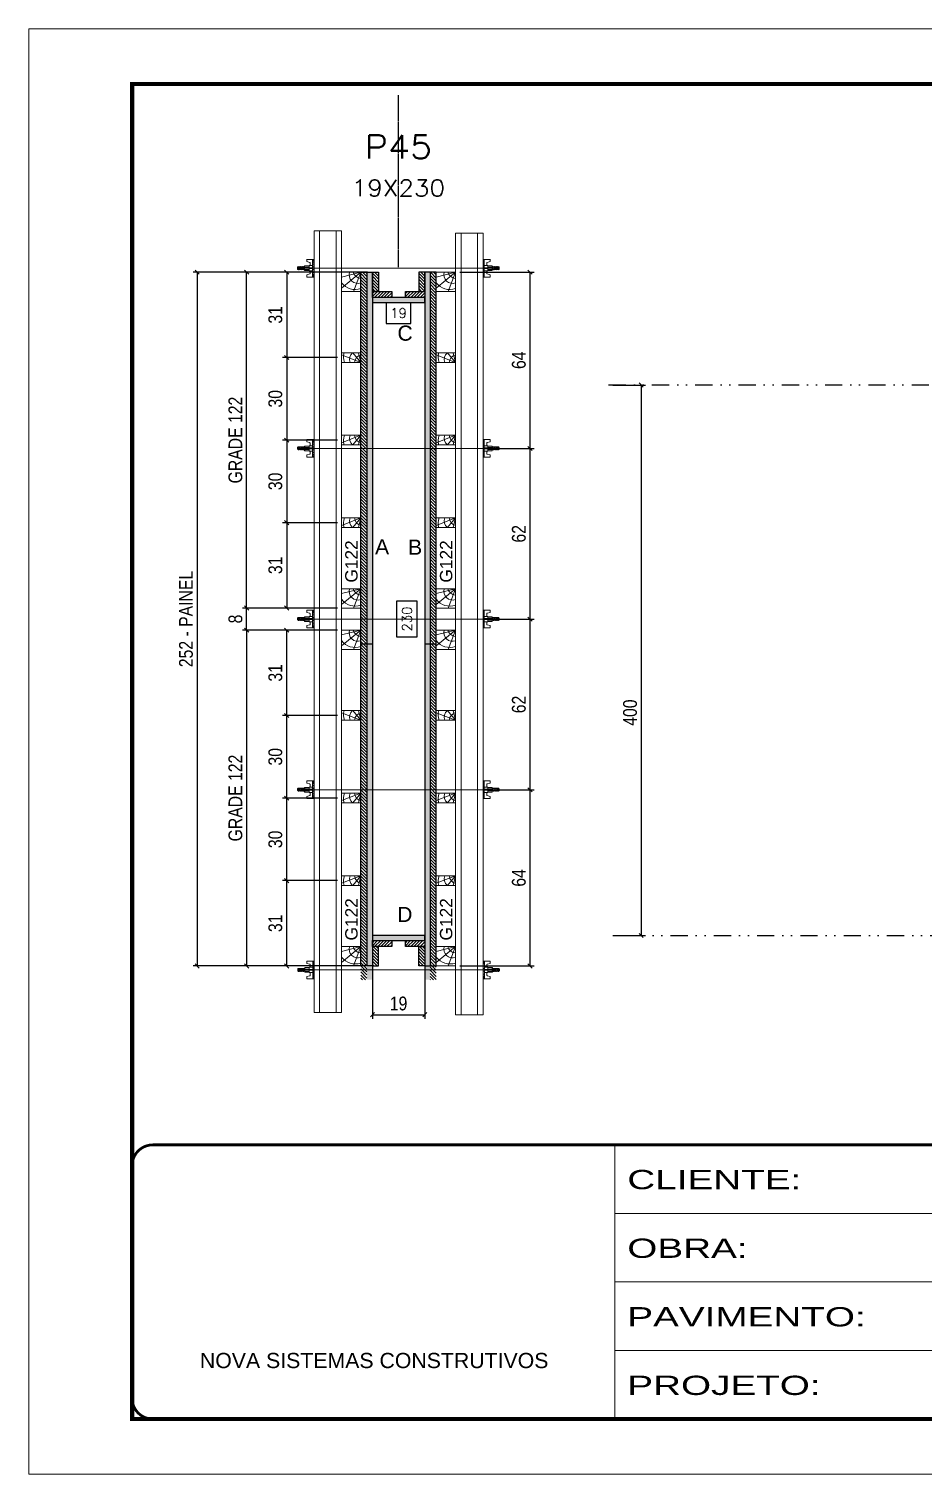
# Model space of a CAD drawing. Extents: x 28748 to 35002, y 14885 to 43501.
# Drawn here: x 28748 to 29398, y 37856 to 38906 of the extents above; entities that cross this region are included whole.
import ezdxf
from ezdxf.enums import TextEntityAlignment as Align

# ---------------------------------------------------------------- set-up
doc = ezdxf.new("R2010")
doc.units = 0
for name, pattern in [('CONTINUO', [0]), ('DASHED', [0.75, 0.5, -0.25]), ('DIVIDE2', [0.625, 0.25, -0.125, 0, -0.125, 0, -0.125]), ('HIDDEN', [0.375, 0.25, -0.125])]:
    doc.linetypes.add(name, pattern=pattern)
for name, color, linetype in [('CHAPA', 1, 'Continuous'), ('COTA', 241, 'Continuous'), ('Cota Seção (2x)', 4, 'Continuous'), ('MEIO_PONT', 93, 'Continuous'), ('Nível', 160, 'Continuous'), ('Painéis', 200, 'Continuous'), ('SARRAFO', 251, 'Continuous'), ('Texto de Titulo', 7, 'Continuous'), ('Texto Qtd Sarr', 242, 'Continuous'), ('TEXTO_GERAL', 7, 'Continuous')]:
    doc.layers.add(name, color=color, linetype=linetype)
for name, color, linetype, lineweight in [('Folhas', 255, 'Continuous', 9), ('Hachura', 251, 'Continuous', 9), ('Madeira', 126, 'Continuous', 18), ('Perfil Metálico', 224, 'Continuous', 18), ('SARRAFO DE PRESSAO', 251, 'DASHED', 9), ('Texto Seção', 7, 'Continuous', 15)]:
    doc.layers.add(name, color=color, linetype=linetype, lineweight=lineweight)
doc.styles.add('ARIAL', font='arial.ttf')
doc.styles.add('COTA TECNICA', font='techl___.ttf', dxfattribs={"height": 10})
doc.styles.add('COTA TECNICA 2X', font='techl___.ttf', dxfattribs={"height": 10})
doc.styles.add('ROMANS', font='romans.shx')
doc.styles.add('SANSSERIF', font='sas_____.pfb')
doc.styles.add('Tecnologia', font='')
doc.styles.get('Tecnologia').set_extended_font_data('Forgotten Futurist')
doc.dimstyles.new('PAINEL', dxfattribs={"dimtxt": 10, "dimasz": 3, "dimexe": 3, "dimexo": 3, "dimgap": 3, "dimtad": 1, "dimdec": 1, "dimzin": 12, "dimdsep": 46, "dimtxsty": 'COTA TECNICA', "dimblk1": 'OBLIQUE', "dimblk2": 'OBLIQUE', "dimsah": 1, "dimcen": 0.9, "dimclrd": 4, "dimclre": 4, "dimclrt": 240, "dimadec": 1, "dimazin": 3, "dimtfac": 1, "dimtdec": 1, "dimtmove": 0, "dimatfit": 3, "dimfxl": 1, "dimtolj": 1, "dimtzin": 12, "dimarcsym": 0})
doc.dimstyles.new('SECAO PILAR', dxfattribs={"dimtxt": 10, "dimasz": 3, "dimexe": 3, "dimexo": 3, "dimgap": 3, "dimtad": 1, "dimdec": 1, "dimlfac": 0.5, "dimzin": 12, "dimdsep": 46, "dimtxsty": 'COTA TECNICA 2X', "dimblk1": 'OBLIQUE', "dimblk2": 'OBLIQUE', "dimsah": 1, "dimcen": 0.9, "dimclrd": 256, "dimclre": 256, "dimclrt": 256, "dimadec": 1, "dimazin": 3, "dimtfac": 1, "dimtdec": 1, "dimtmove": 0, "dimatfit": 3, "dimfxl": 1, "dimtolj": 1, "dimtzin": 12, "dimarcsym": 0})
doc.dimstyles.new('SECÇÃO 2', dxfattribs={"dimtxt": 7, "dimasz": 6, "dimexe": 0.18, "dimexo": 2, "dimgap": -4, "dimtad": 3, "dimdec": 1, "dimlfac": 0.5, "dimzin": 12, "dimdsep": 46, "dimtxsty": 'ROMANS', "dimblk": 'ARCHTICK', "dimcen": 0.09, "dimse1": 1, "dimse2": 1, "dimsd1": 1, "dimsd2": 1, "dimclrd": 180, "dimclre": 5, "dimclrt": 1, "dimadec": 0, "dimazin": 3, "dimtfac": 1, "dimtdec": 1, "dimtofl": 0, "dimtmove": 0, "dimatfit": 3, "dimldrblk": 'ARCHTICK', "dimfxl": 1, "dimtolj": 1, "dimtzin": 0, "dimarcsym": 0})
pattern_1 = [(135, (6106.4883, 47853.6188), (-1.12253202, -1.12253202), [])]
pattern_2 = [(135, (6098.0883, 47718.5989), (-1.12253202, -1.12253202), [])]

# ---------------------------------------------------------------- blocks, each defined once
blk = doc.blocks.new('9999999999')
at = {"color": 30, "linetype": 'CONTINUO'}
for p, q in [((98564.6, 34230.2), (98564.6, 34429.4)), ((98564.6, 34379.6), (99584, 34379.6)), ((98564.6, 34329.8), (99488, 34329.8)), ((98564.6, 34280), (99488, 34280))]:
    blk.add_line(p, q, dxfattribs=at)
at = {"color": 30, "linetype": 'CONTINUO', "const_width": 2}
blk.add_lwpolyline([(99584, 34230.2), (99584, 34414.4, 0.414214), (99569, 34429.4), (98229, 34429.4, 0.414214), (98214, 34414.4), (98214, 34245.2, 0.414214), (98229, 34230.2), (99584, 34230.2)], format="xyb", dxfattribs=at)
at = {"layer": 'Folhas'}
blk.add_lwpolyline([(98139, 34190.2), (99624, 34190.2), (99624, 35240.2), (98139, 35240.2)], close=True, dxfattribs=at)
at = {"layer": 'Folhas', "color": 30, "const_width": 3}
blk.add_lwpolyline([(98214, 34230.2), (99584, 34230.2), (99584, 35200.2), (98214, 35200.2)], close=True, dxfattribs=at)
at = {"color": 7, "linetype": 'Continuous', "ltscale": 5, "style": 'ARIAL'}
blk.add_text('NOVA SISTEMAS CONSTRUTIVOS', height=11.059, dxfattribs=at).set_placement((98263.2, 34267.2))
at = {"layer": 'Folhas', "color": 7, "style": 'Tecnologia', "width": 1.5}
for s, p in [('CLIENTE:', (98573.7, 34397.2)), ('OBRA:', (98573.7, 34347.3)), ('PAVIMENTO:', (98573.7, 34297.5)), ('PROJETO:', (98573.7, 34247.7))]:
    blk.add_text(s, height=14, dxfattribs=at).set_placement(p)
blk = doc.blocks.new('titulo1')
at = {"layer": 'Defpoints', "color": 252, "linetype": 'HIDDEN', "ltscale": 2}
blk.add_line((0, 0), (0, 125), dxfattribs=at)
at = {"layer": 'Defpoints', "style": 'ROMANS', "oblique": 15}
blk.add_attdef('FOLHA', text='', height=10, dxfattribs=at).set_placement((0, 15.6), align=Align.MIDDLE_CENTER)
at = {"layer": 'Texto Qtd Sarr', "color": 3, "style": 'ROMANS', "oblique": 15}
for tag, height, p in [('TITULO', 17, (0, 71.4)), ('SEÇÃO', 12, (0, 41.5))]:
    blk.add_attdef(tag, text='', height=height, dxfattribs=at).set_placement(p, align=Align.MIDDLE_CENTER)
blk = doc.blocks.new('*D370')
at = {"layer": 'Cota Seção (2x)', "color": 180, "lineweight": -2, "transparency": 16777216}
for p, q in [((29025.9, 38707.5), (29007.9, 38707.5)), ((29007.9, 38707.5), (29007.9, 38692.5)), ((29025.9, 38692.5), (29025.9, 38707.5)), ((29007.9, 38692.5), (29025.9, 38692.5))]:
    blk.add_line(p, q, dxfattribs=at)
at = {"layer": 'Defpoints', "color": 0, "transparency": 16777216}
for p in [(28997.9, 38690.3), (28997.9, 38688.5), (29035.9, 38690.3)]:
    blk.add_point(p, dxfattribs=at)
at = {"layer": 'Cota Seção (2x)', "color": 1, "transparency": 16777216, "insert": (29016.9, 38700), "char_height": 7, "attachment_point": 5, "style": 'ROMANS'}
blk.add_mtext('\\A1;19', dxfattribs=at)
blk = doc.blocks.new('_ArchTick')
at = {"color": 0, "linetype": 'ByBlock', "const_width": 0.15}
blk.add_lwpolyline([(-0.5, -0.5), (0.5, 0.5)], dxfattribs=at)
blk = doc.blocks.new('_Oblique')
at = {"color": 0, "linetype": 'ByBlock', "lineweight": -2}
blk.add_line((-0.5, -0.5), (0.5, 0.5), dxfattribs=at)
blk = doc.blocks.new('*D371')
at = {"layer": 'COTA', "lineweight": -2, "transparency": 16777216}
for p, q in [((28994.2, 38729.7), (28867.6, 38729.7)), ((28870.6, 38729.7), (28870.6, 38225.6)), ((28994.2, 38225.6), (28867.6, 38225.6))]:
    blk.add_line(p, q, dxfattribs=at)
at = {"layer": 'Defpoints', "color": 0, "transparency": 16777216}
for p in [(28997.2, 38729.7), (28870.6, 38225.6), (28997.2, 38225.6)]:
    blk.add_point(p, dxfattribs=at)
at = {"layer": 'COTA', "lineweight": -2, "transparency": 16777216, "xscale": 3, "yscale": 3, "zscale": 3}
for p, rotation in [((28870.6, 38729.7), 90), ((28870.6, 38225.6), 270)]:
    blk.add_blockref('_Oblique', p, dxfattribs=dict(at, rotation=rotation))
at = {"layer": 'COTA', "transparency": 16777216, "insert": (28862.5, 38477.7), "char_height": 10, "attachment_point": 5, "rotation": 90, "style": 'COTA TECNICA 2X'}
blk.add_mtext('\\A1;252 - PAINEL', dxfattribs=at)
blk = doc.blocks.new('C')
at = {"layer": 'Hachura', "color": 0}
for p, q in [((0, 3.22), (0, -3.22)), ((0.45, 3.22), (0, 3.22)), ((0.46, 3.16), (0, 3.16)), ((0.46, 3.05), (0, 3.05)), ((0.46, 2.88), (0, 2.88)), ((0, 2.75), (0, -1.16)), ((0.46, 2.65), (0, 2.65)), ((0.46, 2.23), (0, 2.23)), ((0.46, 1.51), (0, 1.51)), ((0.39, 0.49), (0.17, 0.49)), ((0.45, -3.23), (0.45, 3.22)), ((0.45, 3.22), (2.58, 3.22)), ((1.74, 0.97), (0.45, 0.97)), ((1.45, 0.1), (0.45, 0.1)), ((1.35, 1.94), (1.35, 0.96)), ((2.58, 2.39), (1.47, 2.09)), ((1.74, -0.97), (1.74, 0.97)), ((1.74, 0.97), (1.74, 0.84)), ((1.74, 0.97), (1.74, 0.84)), ((1.74, 0.84), (3.35, 0.84)), ((3.35, 0.45), (1.74, 0.45)), ((2.58, 3.22), (2.58, 2.39)), ((3.32, 0.84), (3.32, -0.84)), ((3.35, 0.84), (3.35, -0.84)), ((3.68, 0.45), (3.35, 0.45)), ((3.84, -0.52), (3.35, 0.45)), ((3.35, 0.06), (3.67, -0.57)), ((3.68, 0.45), (4.16, -0.52)), ((3.72, 0.5), (4.25, -0.57)), ((4.37, -0.55), (3.83, 0.53)), ((4.15, 0.45), (3.93, 0.45)), ((4.42, -0.52), (3.93, 0.45)), ((4.15, 0.45), (4.26, 0.45)), ((4.26, 0.45), (4.74, -0.52)), ((4.3, 0.5), (4.83, -0.57)), ((4.95, -0.55), (4.41, 0.53)), ((4.51, 0.45), (4.84, 0.45)), ((5, -0.52), (4.51, 0.45)), ((4.84, 0.45), (5.32, -0.52)), ((4.88, 0.5), (5.41, -0.57)), ((5.53, -0.55), (4.99, 0.53)), ((5.58, -0.52), (5.09, 0.45)), ((5.42, 0.45), (5.09, 0.45)), ((5.58, -0.52), (5.09, 0.45)), ((5.42, 0.45), (5.74, -0.19)), ((5.46, 0.5), (5.74, -0.07)), ((5.74, 0.19), (5.57, 0.53)), ((5.74, 0.32), (5.68, 0.45)), ((5.68, 0.45), (5.74, 0.45)), ((5.74, 0.45), (5.9, 0.29)), ((5.74, 0.45), (5.74, -0.52)), ((5.9, -0.36), (5.9, 0.29)), ((0.45, 0), (0, 0)), ((0.46, -1.52), (0, -1.52)), ((0.46, -2.23), (0, -2.23)), ((0.46, -2.65), (0, -2.65)), ((0.46, -2.88), (0, -2.88)), ((0.46, -3.05), (0, -3.05)), ((0.46, -3.16), (0, -3.16)), ((0, -3.22), (2.57, -3.22)), ((0.08, -0.48), (0.29, -0.48)), ((0.29, -0.48), (0.4, -0.48)), ((0.45, 0), (0.45, -0.97)), ((0.45, -0.16), (1.45, -0.16)), ((0.45, -0.65), (0.45, -0.32)), ((0.45, -3.23), (0.45, -0.65)), ((0.45, -0.97), (1.74, -0.97)), ((1.35, -1.94), (1.35, -0.97)), ((2.58, -2.39), (1.47, -2.1)), ((3.35, -0.32), (1.74, -0.32)), ((3.35, -0.84), (1.74, -0.84)), ((2.58, -3.23), (2.58, -2.39)), ((3.35, -0.07), (3.58, -0.52)), ((3.35, -0.52), (3.58, -0.52)), ((3.84, -0.52), (4.16, -0.52)), ((4.42, -0.52), (4.74, -0.52)), ((4.63, -0.52), (4.74, -0.52)), ((5, -0.52), (5.32, -0.52)), ((5.58, -0.52), (5.74, -0.52)), ((5.74, -0.52), (5.9, -0.36)), ((5.74, -0.52), (5.74, -0.52))]:
    blk.add_line(p, q, dxfattribs=at)
for centre, radius, start, end in [((1.52, 1.94), 0.161, 104.7436, 180), ((1.44, -0.03), 0.129, 272.695, 87.305), ((3.81, 0.39), 0.143, 25.5688, 154.4312), ((4.39, 0.39), 0.143, 25.5688, 154.4312), ((4.97, 0.39), 0.143, 25.5688, 154.4312), ((5.55, 0.39), 0.143, 25.5688, 154.4312), ((0.17, -0.37), 0.174, 221.744, 317.8592), ((1.52, -1.94), 0.161, 180, 255.2564), ((3.71, -0.4), 0.174, 222.1408, 318.256), ((4.29, -0.4), 0.174, 222.1408, 318.256), ((4.87, -0.4), 0.174, 222.1408, 318.256), ((5.45, -0.4), 0.174, 222.1408, 318.256), ((5.61, -0.4), 0.174, 317.8592, 318.256)]:
    blk.add_arc(centre, radius, start, end, dxfattribs=at)
blk = doc.blocks.new('PONTALETE')
at = {"layer": 'Madeira'}
for q in [(2.71, 7), (7, 5.76), (7, 1.74)]:
    blk.add_line((0, 0), q, dxfattribs=at)
blk.add_lwpolyline([(0, 0), (7, 0), (7, 7), (0, 7)], close=True, dxfattribs=at)
for centre, radius, start, end in [((2.04, 0.06), 6.23, 37.2818, 109.0913), ((1.09, 0.9), 3.19, 343.603, 109.9847), ((-0.21, -0.78), 3.09, 14.6322, 86.0383)]:
    blk.add_arc(centre, radius, start, end, dxfattribs=at)
blk = doc.blocks.new('MEIO PONTALETE')
at = {"layer": 'Madeira'}
for q in [(2.71, 7), (3.5, 2.88), (3.5, 0.87)]:
    blk.add_line((0, 0), q, dxfattribs=at)
blk.add_lwpolyline([(0, 0), (3.5, 0), (3.5, 7), (0, 7)], close=True, dxfattribs=at)
for centre, radius, start, end in [((2.04, 0.06), 6.23, 76.4499, 109.0913), ((1.09, 0.9), 3.19, 40.9063, 109.9847), ((-0.21, -0.78), 3.09, 14.6322, 86.0383)]:
    blk.add_arc(centre, radius, start, end, dxfattribs=at)
blk = doc.blocks.new('*D1514')
at = {"layer": 'COTA', "lineweight": -2, "transparency": 16777216}
for p, q in [((28972.5, 38729.7), (28932.6, 38729.7)), ((28935.6, 38729.7), (28935.6, 38667.7)), ((28972.5, 38667.7), (28932.6, 38667.7))]:
    blk.add_line(p, q, dxfattribs=at)
at = {"layer": 'Defpoints', "color": 0, "transparency": 16777216}
for p in [(28975.5, 38729.7), (28935.6, 38667.7), (28975.5, 38667.7)]:
    blk.add_point(p, dxfattribs=at)
at = {"layer": 'COTA', "lineweight": -2, "transparency": 16777216, "xscale": 3, "yscale": 3, "zscale": 3}
for p, rotation in [((28935.6, 38729.7), 90), ((28935.6, 38667.7), 270)]:
    blk.add_blockref('_Oblique', p, dxfattribs=dict(at, rotation=rotation))
at = {"layer": 'COTA', "transparency": 16777216, "insert": (28927.4, 38698.7), "char_height": 10, "attachment_point": 5, "rotation": 90, "style": 'COTA TECNICA 2X'}
blk.add_mtext('\\A1;31', dxfattribs=at)
blk = doc.blocks.new('*D1515')
at = {"layer": 'COTA', "lineweight": -2, "transparency": 16777216}
for p, q in [((28972.5, 38667.7), (28932.6, 38667.7)), ((28935.6, 38667.7), (28935.6, 38607.7)), ((28972.5, 38607.7), (28932.6, 38607.7))]:
    blk.add_line(p, q, dxfattribs=at)
at = {"layer": 'Defpoints', "color": 0, "transparency": 16777216}
for p in [(28975.5, 38667.7), (28935.6, 38607.7), (28975.5, 38607.7)]:
    blk.add_point(p, dxfattribs=at)
at = {"layer": 'COTA', "lineweight": -2, "transparency": 16777216, "xscale": 3, "yscale": 3, "zscale": 3}
for p, rotation in [((28935.6, 38667.7), 90), ((28935.6, 38607.7), 270)]:
    blk.add_blockref('_Oblique', p, dxfattribs=dict(at, rotation=rotation))
at = {"layer": 'COTA', "transparency": 16777216, "insert": (28927.4, 38637.7), "char_height": 10, "attachment_point": 5, "rotation": 90, "style": 'COTA TECNICA 2X'}
blk.add_mtext('\\A1;30', dxfattribs=at)
blk = doc.blocks.new('*D1516')
at = {"layer": 'COTA', "lineweight": -2, "transparency": 16777216}
for p, q in [((28972.5, 38607.7), (28932.6, 38607.7)), ((28935.6, 38607.7), (28935.6, 38547.7)), ((28972.5, 38547.7), (28932.6, 38547.7))]:
    blk.add_line(p, q, dxfattribs=at)
at = {"layer": 'Defpoints', "color": 0, "transparency": 16777216}
for p in [(28975.5, 38607.7), (28935.6, 38547.7), (28975.5, 38547.7)]:
    blk.add_point(p, dxfattribs=at)
at = {"layer": 'COTA', "lineweight": -2, "transparency": 16777216, "xscale": 3, "yscale": 3, "zscale": 3}
for p, rotation in [((28935.6, 38607.7), 90), ((28935.6, 38547.7), 270)]:
    blk.add_blockref('_Oblique', p, dxfattribs=dict(at, rotation=rotation))
at = {"layer": 'COTA', "transparency": 16777216, "insert": (28927.4, 38577.7), "char_height": 10, "attachment_point": 5, "rotation": 90, "style": 'COTA TECNICA 2X'}
blk.add_mtext('\\A1;30', dxfattribs=at)
blk = doc.blocks.new('*D1517')
at = {"layer": 'COTA', "lineweight": -2, "transparency": 16777216}
for p, q in [((28972.5, 38547.7), (28932.6, 38547.7)), ((28935.6, 38547.7), (28935.6, 38485.7)), ((28972.5, 38485.7), (28932.6, 38485.7))]:
    blk.add_line(p, q, dxfattribs=at)
at = {"layer": 'Defpoints', "color": 0, "transparency": 16777216}
for p in [(28975.5, 38547.7), (28935.6, 38485.7), (28975.5, 38485.7)]:
    blk.add_point(p, dxfattribs=at)
at = {"layer": 'COTA', "lineweight": -2, "transparency": 16777216, "xscale": 3, "yscale": 3, "zscale": 3}
for p, rotation in [((28935.6, 38547.7), 90), ((28935.6, 38485.7), 270)]:
    blk.add_blockref('_Oblique', p, dxfattribs=dict(at, rotation=rotation))
at = {"layer": 'COTA', "transparency": 16777216, "insert": (28927.4, 38516.7), "char_height": 10, "attachment_point": 5, "rotation": 90, "style": 'COTA TECNICA 2X'}
blk.add_mtext('\\A1;31', dxfattribs=at)
blk = doc.blocks.new('*D1518')
at = {"layer": 'COTA', "lineweight": -2, "transparency": 16777216}
for p, q in [((28972.5, 38729.7), (28903.5, 38729.7)), ((28906.5, 38485.7), (28906.5, 38729.7)), ((28972.5, 38485.7), (28903.5, 38485.7))]:
    blk.add_line(p, q, dxfattribs=at)
at = {"layer": 'Defpoints', "color": 0, "transparency": 16777216}
for p in [(28906.5, 38729.7), (28975.5, 38729.7), (28975.5, 38485.7)]:
    blk.add_point(p, dxfattribs=at)
at = {"layer": 'COTA', "lineweight": -2, "transparency": 16777216, "xscale": 3, "yscale": 3, "zscale": 3}
for p, rotation in [((28906.5, 38729.7), 90), ((28906.5, 38485.7), 270)]:
    blk.add_blockref('_Oblique', p, dxfattribs=dict(at, rotation=rotation))
at = {"layer": 'COTA', "transparency": 16777216, "insert": (28898.4, 38607.7), "char_height": 10, "attachment_point": 5, "rotation": 90, "style": 'COTA TECNICA 2X'}
blk.add_mtext('\\A1;GRADE 122', dxfattribs=at)
blk = doc.blocks.new('*D372')
at = {"layer": 'COTA', "lineweight": -2, "transparency": 16777216}
for p, q in [((28972.5, 38287.6), (28932.6, 38287.6)), ((28935.6, 38225.6), (28935.6, 38287.6)), ((28972.5, 38225.6), (28932.6, 38225.6))]:
    blk.add_line(p, q, dxfattribs=at)
at = {"layer": 'Defpoints', "color": 0, "transparency": 16777216}
for p in [(28935.6, 38287.6), (28975.5, 38287.6), (28975.5, 38225.6)]:
    blk.add_point(p, dxfattribs=at)
at = {"layer": 'COTA', "lineweight": -2, "transparency": 16777216, "xscale": 3, "yscale": 3, "zscale": 3}
for p, rotation in [((28935.6, 38287.6), 90), ((28935.6, 38225.6), 270)]:
    blk.add_blockref('_Oblique', p, dxfattribs=dict(at, rotation=rotation))
at = {"layer": 'COTA', "transparency": 16777216, "insert": (28927.4, 38256.6), "char_height": 10, "attachment_point": 5, "rotation": 90, "style": 'COTA TECNICA 2X'}
blk.add_mtext('\\A1;31', dxfattribs=at)
blk = doc.blocks.new('*D373')
at = {"layer": 'COTA', "lineweight": -2, "transparency": 16777216}
for p, q in [((28972.5, 38347.6), (28932.6, 38347.6)), ((28935.6, 38287.6), (28935.6, 38347.6)), ((28972.5, 38287.6), (28932.6, 38287.6))]:
    blk.add_line(p, q, dxfattribs=at)
at = {"layer": 'Defpoints', "color": 0, "transparency": 16777216}
for p in [(28935.6, 38347.6), (28975.5, 38347.6), (28975.5, 38287.6)]:
    blk.add_point(p, dxfattribs=at)
at = {"layer": 'COTA', "lineweight": -2, "transparency": 16777216, "xscale": 3, "yscale": 3, "zscale": 3}
for p, rotation in [((28935.6, 38347.6), 90), ((28935.6, 38287.6), 270)]:
    blk.add_blockref('_Oblique', p, dxfattribs=dict(at, rotation=rotation))
at = {"layer": 'COTA', "transparency": 16777216, "insert": (28927.4, 38317.6), "char_height": 10, "attachment_point": 5, "rotation": 90, "style": 'COTA TECNICA 2X'}
blk.add_mtext('\\A1;30', dxfattribs=at)
blk = doc.blocks.new('*D374')
at = {"layer": 'COTA', "lineweight": -2, "transparency": 16777216}
for p, q in [((28972.5, 38407.6), (28932.6, 38407.6)), ((28935.6, 38347.6), (28935.6, 38407.6)), ((28972.5, 38347.6), (28932.6, 38347.6))]:
    blk.add_line(p, q, dxfattribs=at)
at = {"layer": 'Defpoints', "color": 0, "transparency": 16777216}
for p in [(28935.6, 38407.6), (28975.5, 38407.6), (28975.5, 38347.6)]:
    blk.add_point(p, dxfattribs=at)
at = {"layer": 'COTA', "lineweight": -2, "transparency": 16777216, "xscale": 3, "yscale": 3, "zscale": 3}
for p, rotation in [((28935.6, 38407.6), 90), ((28935.6, 38347.6), 270)]:
    blk.add_blockref('_Oblique', p, dxfattribs=dict(at, rotation=rotation))
at = {"layer": 'COTA', "transparency": 16777216, "insert": (28927.4, 38377.6), "char_height": 10, "attachment_point": 5, "rotation": 90, "style": 'COTA TECNICA 2X'}
blk.add_mtext('\\A1;30', dxfattribs=at)
blk = doc.blocks.new('*D375')
at = {"layer": 'COTA', "lineweight": -2, "transparency": 16777216}
for p, q in [((28972.5, 38469.6), (28932.6, 38469.6)), ((28935.6, 38407.6), (28935.6, 38469.6)), ((28972.5, 38407.6), (28932.6, 38407.6))]:
    blk.add_line(p, q, dxfattribs=at)
at = {"layer": 'Defpoints', "color": 0, "transparency": 16777216}
for p in [(28935.6, 38469.6), (28975.5, 38469.6), (28975.5, 38407.6)]:
    blk.add_point(p, dxfattribs=at)
at = {"layer": 'COTA', "lineweight": -2, "transparency": 16777216, "xscale": 3, "yscale": 3, "zscale": 3}
for p, rotation in [((28935.6, 38469.6), 90), ((28935.6, 38407.6), 270)]:
    blk.add_blockref('_Oblique', p, dxfattribs=dict(at, rotation=rotation))
at = {"layer": 'COTA', "transparency": 16777216, "insert": (28927.4, 38438.6), "char_height": 10, "attachment_point": 5, "rotation": 90, "style": 'COTA TECNICA 2X'}
blk.add_mtext('\\A1;31', dxfattribs=at)
blk = doc.blocks.new('*D376')
at = {"layer": 'COTA', "lineweight": -2, "transparency": 16777216}
for p, q in [((28972.5, 38469.6), (28903.5, 38469.6)), ((28906.5, 38469.6), (28906.5, 38225.6)), ((28972.5, 38225.6), (28903.5, 38225.6))]:
    blk.add_line(p, q, dxfattribs=at)
at = {"layer": 'Defpoints', "color": 0, "transparency": 16777216}
for p in [(28975.5, 38469.6), (28906.5, 38225.6), (28975.5, 38225.6)]:
    blk.add_point(p, dxfattribs=at)
at = {"layer": 'COTA', "lineweight": -2, "transparency": 16777216, "xscale": 3, "yscale": 3, "zscale": 3}
for p, rotation in [((28906.5, 38469.6), 90), ((28906.5, 38225.6), 270)]:
    blk.add_blockref('_Oblique', p, dxfattribs=dict(at, rotation=rotation))
at = {"layer": 'COTA', "transparency": 16777216, "insert": (28898.4, 38347.6), "char_height": 10, "attachment_point": 5, "rotation": 90, "style": 'COTA TECNICA 2X'}
blk.add_mtext('\\A1;GRADE 122', dxfattribs=at)
blk = doc.blocks.new('*D1519')
at = {"layer": 'COTA', "lineweight": -2, "transparency": 16777216}
for p, q in [((28972.5, 38485.7), (28903.5, 38485.7)), ((28906.5, 38469.6), (28906.5, 38485.7)), ((28972.5, 38469.6), (28903.5, 38469.6))]:
    blk.add_line(p, q, dxfattribs=at)
at = {"layer": 'Defpoints', "color": 0, "transparency": 16777216}
for p in [(28906.5, 38485.7), (28975.5, 38485.7), (28975.5, 38469.6)]:
    blk.add_point(p, dxfattribs=at)
at = {"layer": 'COTA', "lineweight": -2, "transparency": 16777216, "xscale": 3, "yscale": 3, "zscale": 3}
for p, rotation in [((28906.5, 38485.7), 90), ((28906.5, 38469.6), 270)]:
    blk.add_blockref('_Oblique', p, dxfattribs=dict(at, rotation=rotation))
at = {"layer": 'COTA', "transparency": 16777216, "insert": (28898.4, 38477.7), "char_height": 10, "attachment_point": 5, "rotation": 90, "style": 'COTA TECNICA 2X'}
blk.add_mtext('\\A1;8', dxfattribs=at)
blk = doc.blocks.new('*D1520')
at = {"layer": 'COTA', "lineweight": -2, "transparency": 16777216}
for p, q in [((29087.9, 38353.6), (29115.4, 38353.6)), ((29112.4, 38225.6), (29112.4, 38353.6)), ((29061.3, 38225.6), (29115.4, 38225.6))]:
    blk.add_line(p, q, dxfattribs=at)
at = {"layer": 'Defpoints', "color": 0, "transparency": 16777216}
for p in [(29084.9, 38353.6), (29112.4, 38353.6), (29058.3, 38225.6)]:
    blk.add_point(p, dxfattribs=at)
at = {"layer": 'COTA', "lineweight": -2, "transparency": 16777216, "xscale": 3, "yscale": 3, "zscale": 3}
for p, rotation in [((29112.4, 38353.6), 90), ((29112.4, 38225.6), 270)]:
    blk.add_blockref('_Oblique', p, dxfattribs=dict(at, rotation=rotation))
at = {"layer": 'COTA', "transparency": 16777216, "insert": (29104.3, 38289.6), "char_height": 10, "attachment_point": 5, "rotation": 90, "style": 'COTA TECNICA 2X'}
blk.add_mtext('\\A1;64', dxfattribs=at)
blk = doc.blocks.new('*D1521')
at = {"layer": 'COTA', "lineweight": -2, "transparency": 16777216}
for p, q in [((29081.2, 38477.6), (29115.4, 38477.6)), ((29112.4, 38353.6), (29112.4, 38477.6)), ((29087.9, 38353.6), (29115.4, 38353.6))]:
    blk.add_line(p, q, dxfattribs=at)
at = {"layer": 'Defpoints', "color": 0, "transparency": 16777216}
for p in [(29078.2, 38477.6), (29112.4, 38477.6), (29084.9, 38353.6)]:
    blk.add_point(p, dxfattribs=at)
at = {"layer": 'COTA', "lineweight": -2, "transparency": 16777216, "xscale": 3, "yscale": 3, "zscale": 3}
for p, rotation in [((29112.4, 38477.6), 90), ((29112.4, 38353.6), 270)]:
    blk.add_blockref('_Oblique', p, dxfattribs=dict(at, rotation=rotation))
at = {"layer": 'COTA', "transparency": 16777216, "insert": (29104.3, 38415.6), "char_height": 10, "attachment_point": 5, "rotation": 90, "style": 'COTA TECNICA 2X'}
blk.add_mtext('\\A1;62', dxfattribs=at)
blk = doc.blocks.new('*D1465')
at = {"layer": 'COTA', "lineweight": -2, "transparency": 16777216}
for p, q in [((29081.2, 38601.6), (29115.4, 38601.6)), ((29112.4, 38477.6), (29112.4, 38601.6)), ((29081.2, 38477.6), (29115.4, 38477.6))]:
    blk.add_line(p, q, dxfattribs=at)
at = {"layer": 'Defpoints', "color": 0, "transparency": 16777216}
for p in [(29078.2, 38601.6), (29112.4, 38601.6), (29078.2, 38477.6)]:
    blk.add_point(p, dxfattribs=at)
at = {"layer": 'COTA', "lineweight": -2, "transparency": 16777216, "xscale": 3, "yscale": 3, "zscale": 3}
for p, rotation in [((29112.4, 38601.6), 90), ((29112.4, 38477.6), 270)]:
    blk.add_blockref('_Oblique', p, dxfattribs=dict(at, rotation=rotation))
at = {"layer": 'COTA', "transparency": 16777216, "insert": (29104.3, 38539.6), "char_height": 10, "attachment_point": 5, "rotation": 90, "style": 'COTA TECNICA 2X'}
blk.add_mtext('\\A1;62', dxfattribs=at)
blk = doc.blocks.new('*D1466')
at = {"layer": 'COTA', "lineweight": -2, "transparency": 16777216}
for p, q in [((29061.3, 38729.7), (29115.4, 38729.7)), ((29112.4, 38601.6), (29112.4, 38729.7)), ((29081.2, 38601.6), (29115.4, 38601.6))]:
    blk.add_line(p, q, dxfattribs=at)
at = {"layer": 'Defpoints', "color": 0, "transparency": 16777216}
for p in [(29058.3, 38729.7), (29112.4, 38729.7), (29078.2, 38601.6)]:
    blk.add_point(p, dxfattribs=at)
at = {"layer": 'COTA', "lineweight": -2, "transparency": 16777216, "xscale": 3, "yscale": 3, "zscale": 3}
for p, rotation in [((29112.4, 38729.7), 90), ((29112.4, 38601.6), 270)]:
    blk.add_blockref('_Oblique', p, dxfattribs=dict(at, rotation=rotation))
at = {"layer": 'COTA', "transparency": 16777216, "insert": (29104.3, 38665.7), "char_height": 10, "attachment_point": 5, "rotation": 90, "style": 'COTA TECNICA 2X'}
blk.add_mtext('\\A1;64', dxfattribs=at)
blk = doc.blocks.new('*D1467')
at = {"layer": 'COTA', "lineweight": -2, "transparency": 16777216}
for p, q in [((28997.9, 38241), (28997.9, 38187.2)), ((29035.9, 38241), (29035.9, 38187.2)), ((28997.9, 38190.2), (29035.9, 38190.2))]:
    blk.add_line(p, q, dxfattribs=at)
at = {"layer": 'Defpoints', "color": 0, "transparency": 16777216}
for p in [(28997.9, 38244), (29035.9, 38244), (29035.9, 38190.2)]:
    blk.add_point(p, dxfattribs=at)
at = {"layer": 'COTA', "lineweight": -2, "transparency": 16777216, "xscale": 3, "yscale": 3, "zscale": 3, "rotation": 180}
blk.add_blockref('_Oblique', (28997.9, 38190.2), dxfattribs=at)
at = {"layer": 'COTA', "lineweight": -2, "transparency": 16777216, "xscale": 3, "yscale": 3, "zscale": 3}
blk.add_blockref('_Oblique', (29035.9, 38190.2), dxfattribs=at)
at = {"layer": 'COTA', "transparency": 16777216, "insert": (29016.9, 38198.3), "char_height": 10, "attachment_point": 5, "style": 'COTA TECNICA 2X'}
blk.add_mtext('\\A1;19', dxfattribs=at)
blk = doc.blocks.new('*D1468')
at = {"layer": 'COTA', "color": 4, "linetype": 'ByBlock', "lineweight": -2, "transparency": 16777216}
for p, q in [((29172.5, 38647.7), (29196.2, 38647.7)), ((29193.2, 38647.7), (29193.2, 38247.7)), ((29172.5, 38247.7), (29196.2, 38247.7))]:
    blk.add_line(p, q, dxfattribs=at)
at = {"layer": 'Defpoints', "color": 0, "linetype": 'ByBlock', "transparency": 16777216}
for p in [(29169.5, 38647.7), (29169.5, 38247.7), (29193.2, 38247.7)]:
    blk.add_point(p, dxfattribs=at)
at = {"layer": 'COTA', "color": 4, "linetype": 'ByBlock', "lineweight": -2, "transparency": 16777216, "xscale": 3, "yscale": 3, "zscale": 3}
for p, rotation in [((29193.2, 38647.7), 90), ((29193.2, 38247.7), 270)]:
    blk.add_blockref('_Oblique', p, dxfattribs=dict(at, rotation=rotation))
at = {"layer": 'COTA', "color": 240, "linetype": 'ByBlock', "transparency": 16777216, "insert": (29185.1, 38409.7), "char_height": 10, "attachment_point": 5, "rotation": 90, "style": 'COTA TECNICA'}
blk.add_mtext('\\A1;400', dxfattribs=at)
blk = doc.blocks.new('*D2080')
at = {"layer": 'Cota Seção (2x)', "color": 180, "lineweight": -2, "transparency": 16777216}
for p, q in [((29030.5, 38490.7), (29015.5, 38490.7)), ((29015.5, 38490.7), (29015.5, 38464.7)), ((29030.5, 38464.7), (29030.5, 38490.7)), ((29015.5, 38464.7), (29030.5, 38464.7))]:
    blk.add_line(p, q, dxfattribs=at)
at = {"layer": 'Defpoints', "color": 0, "transparency": 16777216}
for p in [(29034.5, 38707.7), (29035.9, 38707.7), (29035.9, 38247.6)]:
    blk.add_point(p, dxfattribs=at)
at = {"layer": 'Cota Seção (2x)', "color": 1, "transparency": 16777216, "insert": (29023, 38477.7), "char_height": 7, "attachment_point": 5, "rotation": 90, "style": 'ROMANS'}
blk.add_mtext('\\A1;230', dxfattribs=at)

msp = doc.modelspace()

# ---------------------------------------------------------------- hatches: boundary and pattern name
at = {"layer": 'Hachura'}
h = msp.add_hatch(dxfattribs=at)
h.set_pattern_fill('ANSI31', color=256, scale=0.5, angle=450, style=0)
h.set_pattern_definition(pattern_2)
h.paths.add_polyline_path([(28989.5, 38729.67), (28993.9, 38729.67), (28993.9, 38215.65), (28989.5, 38215.65)])
h = msp.add_hatch(color=256, dxfattribs=at)
h.dxf.hatch_style = 1
h.paths.add_polyline_path([(28997.9, 38215.65), (28993.9, 38215.65), (28993.9, 38729.67), (28997.9, 38729.67)])
h = msp.add_hatch(dxfattribs=at)
h.set_pattern_fill('ANSI31', color=256, scale=0.5, angle=450, style=0)
h.set_pattern_definition(pattern_1)
h.paths.add_polyline_path([(28997.9, 38715.67), (29002.3, 38715.67), (29002.3, 38729.67), (28997.9, 38729.67)])
h = msp.add_hatch(dxfattribs=at)
h.set_pattern_fill('ANSI31', color=256, scale=0.5, angle=450, style=0)
h.set_pattern_definition(pattern_1)
h.paths.add_polyline_path([(29035.9, 38715.67), (29031.5, 38715.67), (29031.5, 38729.67), (29035.9, 38729.67)])
h = msp.add_hatch(color=256, dxfattribs=at)
h.dxf.hatch_style = 1
h.paths.add_polyline_path([(29035.9, 38215.65), (29039.9, 38215.65), (29039.9, 38729.67), (29035.9, 38729.67)])
h = msp.add_hatch(dxfattribs=at)
h.set_pattern_fill('ANSI31', color=256, scale=0.5, angle=450, style=0)
h.set_pattern_definition(pattern_2)
h.paths.add_polyline_path([(29044.3, 38729.67), (29039.9, 38729.67), (29039.9, 38215.65), (29044.3, 38215.65)])
h = msp.add_hatch(dxfattribs=at)
h.set_pattern_fill('ANSI31', color=256, scale=0.5, angle=540, style=0)
h.set_pattern_definition([(225, (19508.9446, 15786.2588), (1.12253202, -1.12253202), [])])
h.paths.add_polyline_path([(28997.9, 38715.67), (28997.9, 38711.27), (29011.9, 38711.27), (29011.9, 38715.67)])
h = msp.add_hatch(dxfattribs=at)
h.set_pattern_fill('ANSI31', color=256, scale=0.5, angle=540, style=0)
h.set_pattern_definition([(225, (19532.9446, 15786.2588), (1.12253202, -1.12253202), [])])
h.paths.add_polyline_path([(29021.9, 38715.67), (29021.9, 38711.27), (29035.9, 38711.27), (29035.9, 38715.67)])
h = msp.add_hatch(color=256, dxfattribs=at)
h.dxf.hatch_style = 1
h.paths.add_polyline_path([(28997.9, 38711.27), (28997.9, 38707.67), (29035.9, 38707.67), (29035.9, 38711.27)])
h = msp.add_hatch(color=256, dxfattribs=at)
h.dxf.hatch_style = 1
h.paths.add_polyline_path([(28997.9, 38247.65), (28997.9, 38244.05), (29035.9, 38244.05), (29035.9, 38247.65)])
h = msp.add_hatch(dxfattribs=at)
h.set_pattern_fill('ANSI31', color=256, scale=0.5, angle=540, style=0)
h.set_pattern_definition([(225, (19508.9446, 15314.639), (1.12253202, -1.12253202), [])])
h.paths.add_polyline_path([(28997.9, 38244.05), (28997.9, 38239.65), (29011.9, 38239.65), (29011.9, 38244.05)])
h = msp.add_hatch(dxfattribs=at)
h.set_pattern_fill('ANSI31', color=256, scale=0.5, angle=540, style=0)
h.set_pattern_definition([(225, (19532.9446, 15314.639), (1.12253202, -1.12253202), [])])
h.paths.add_polyline_path([(29021.9, 38244.05), (29021.9, 38239.65), (29035.9, 38239.65), (29035.9, 38244.05)])
h = msp.add_hatch(dxfattribs=at)
h.set_pattern_fill('ANSI31', color=256, scale=0.5, angle=450, style=0)
h.set_pattern_definition([(135, (6106.4883, 47728.5989), (-1.12253202, -1.12253202), [])])
h.paths.add_polyline_path([(28997.9, 38239.65), (29002.3, 38239.65), (29002.3, 38225.65), (28997.9, 38225.65)])
h = msp.add_hatch(dxfattribs=at)
h.set_pattern_fill('ANSI31', color=256, scale=0.5, angle=450, style=0)
h.set_pattern_definition([(135, (6106.4883, 47728.5989), (-1.12253202, -1.12253202), [])])
h.paths.add_polyline_path([(29035.9, 38239.65), (29031.5, 38239.65), (29031.5, 38225.65), (29035.9, 38225.65)])

# ---------------------------------------------------------------- linework, layer by layer
at = {"layer": 'CHAPA'}
for points in [[(28997.9, 38225.65), (28989.5, 38225.65), (28989.5, 38729.67), (28997.9, 38729.67)], [(29035.9, 38225.65), (29044.3, 38225.65), (29044.3, 38729.67), (29035.9, 38729.67)], [(28997.9, 38711.27), (28997.9, 38707.67), (29035.9, 38707.67), (29035.9, 38711.27)], [(28997.9, 38247.65), (28997.9, 38244.05), (29035.9, 38244.05), (29035.9, 38247.65)]]:
    msp.add_lwpolyline(points, close=True, dxfattribs=at)
at = {"layer": 'COTA', "linetype": 'ByBlock'}
for p, q in [((28993.9, 38729.67), (28993.9, 38225.65)), ((29039.9, 38729.67), (29039.9, 38225.65))]:
    msp.add_line(p, q, dxfattribs=at)
at = {"layer": 'Hachura'}
for p, q in [((28944.51, 38732.58), (29085.23, 38732.59)), ((28944.52, 38601.65), (29085.24, 38601.66)), ((28944.52, 38477.65), (29085.24, 38477.66)), ((28944.53, 38353.65), (29085.25, 38353.66)), ((28944.63, 38222.72), (29085.35, 38222.73))]:
    msp.add_line(p, q, dxfattribs=at)
at = {"layer": 'Madeira'}
for points in [[(28975.5, 38485.67), (28989.5, 38485.67), (28989.5, 38729.67), (28975.5, 38729.67)], [(29044.3, 38485.67), (29058.3, 38485.67), (29058.3, 38729.67), (29044.3, 38729.67)], [(28975.5, 38225.65), (28989.5, 38225.65), (28989.5, 38469.65), (28975.5, 38469.65)], [(29044.3, 38225.65), (29058.3, 38225.65), (29058.3, 38469.65), (29044.3, 38469.65)]]:
    msp.add_lwpolyline(points, close=True, dxfattribs=at)
at = {"layer": 'Nível', "color": 4, "linetype": 'DIVIDE2', "ltscale": 50}
for p, q in [((29169.5, 38647.73), (30179.84, 38647.73)), ((29183, 38247.73), (30193.34, 38247.73))]:
    msp.add_line(p, q, dxfattribs=at)
at = {"layer": 'Painéis'}
for p, q in [((28989.31, 38459.65), (28997.9, 38459.65)), ((29035.71, 38459.65), (29044.3, 38459.65))]:
    msp.add_line(p, q, dxfattribs=at)
at = {"layer": 'Perfil Metálico'}
for p, q in [((28955.5, 38759.72), (28955.5, 38191.72)), ((28955.5, 38759.72), (28975.5, 38759.72)), ((28959.5, 38191.72), (28959.5, 38759.72)), ((28971.5, 38191.72), (28971.5, 38759.72)), ((28975.5, 38759.72), (28975.5, 38191.72)), ((29058.3, 38758.12), (29058.3, 38190.12)), ((29058.3, 38758.12), (29078.3, 38758.12)), ((29062.3, 38190.12), (29062.3, 38758.12)), ((29074.3, 38190.12), (29074.3, 38758.12)), ((29078.3, 38758.12), (29078.3, 38190.12)), ((28955.5, 38191.72), (28975.5, 38191.72)), ((29058.3, 38190.12), (29078.3, 38190.12))]:
    msp.add_line(p, q, dxfattribs=at)
at = {"layer": 'SARRAFO'}
for points in [[(29002.3, 38729.67), (29002.3, 38715.67), (28997.9, 38715.67), (28997.9, 38729.67)], [(29002.3, 38729.67), (29002.3, 38715.67), (28997.9, 38715.67), (28997.9, 38729.67)], [(29031.5, 38729.67), (29031.5, 38715.67), (29035.9, 38715.67), (29035.9, 38729.67)], [(29031.5, 38729.67), (29031.5, 38715.67), (29035.9, 38715.67), (29035.9, 38729.67)], [(29011.9, 38711.27), (28997.9, 38711.27), (28997.9, 38715.67), (29011.9, 38715.67)], [(29011.9, 38711.27), (28997.9, 38711.27), (28997.9, 38715.67), (29011.9, 38715.67)], [(29035.9, 38711.27), (29021.9, 38711.27), (29021.9, 38715.67), (29035.9, 38715.67)], [(29035.9, 38711.27), (29021.9, 38711.27), (29021.9, 38715.67), (29035.9, 38715.67)], [(29011.9, 38239.65), (28997.9, 38239.65), (28997.9, 38244.05), (29011.9, 38244.05)], [(29011.9, 38239.65), (28997.9, 38239.65), (28997.9, 38244.05), (29011.9, 38244.05)], [(29035.9, 38239.65), (29021.9, 38239.65), (29021.9, 38244.05), (29035.9, 38244.05)], [(29035.9, 38239.65), (29021.9, 38239.65), (29021.9, 38244.05), (29035.9, 38244.05)], [(29002.3, 38225.65), (29002.3, 38239.65), (28997.9, 38239.65), (28997.9, 38225.65)], [(29002.3, 38225.65), (29002.3, 38239.65), (28997.9, 38239.65), (28997.9, 38225.65)], [(29031.5, 38225.65), (29031.5, 38239.65), (29035.9, 38239.65), (29035.9, 38225.65)], [(29031.5, 38225.65), (29031.5, 38239.65), (29035.9, 38239.65), (29035.9, 38225.65)]]:
    msp.add_lwpolyline(points, close=True, dxfattribs=at)

# ---------------------------------------------------------------- block references
at = {"layer": 'Hachura', "linetype": 'Continuous', "yscale": 2, "zscale": 2, "rotation": 180}
for p, xscale in [((28955.31, 38732.58), 2), ((29078.23, 38732.58), -2), ((28955.32, 38601.65), 2), ((29078.24, 38601.65), -2), ((28955.32, 38477.65), 2), ((29078.24, 38477.65), -2), ((28955.33, 38353.65), 2), ((29078.25, 38353.65), -2), ((28955.43, 38222.72), 2), ((29078.35, 38222.72), -2)]:
    msp.add_blockref('C', p, dxfattribs=dict(at, xscale=xscale))
at = {"layer": 'MEIO_PONT'}
for name, p, xscale, yscale, zscale, rotation in [('PONTALETE', (28989.5, 38729.67), 2, 2, 2, 180), ('PONTALETE', (29058.3, 38729.67), 2, 2, 2, 180), ('MEIO PONTALETE', (28989.5, 38664.17), 1.999999997962732, 1.999999997962732, 1.999999997962732, 90), ('MEIO PONTALETE', (29058.3, 38664.17), 1.999999997962732, 1.999999997962732, 1.999999997962732, 90), ('MEIO PONTALETE', (28989.5, 38611.17), -1.999999997962732, 1.999999997962732, 1.999999997962732, 90), ('MEIO PONTALETE', (29058.3, 38611.17), -1.999999997962732, 1.999999997962732, 1.999999997962732, 90), ('MEIO PONTALETE', (28989.5, 38551.17), -1.999999997962732, 1.999999997962732, 1.999999997962732, 90), ('MEIO PONTALETE', (29058.3, 38551.17), -1.999999997962732, 1.999999997962732, 1.999999997962732, 90), ('PONTALETE', (28989.5, 38499.67), 2, 2, 2, 180), ('PONTALETE', (29058.3, 38499.67), 2, 2, 2, 180), ('PONTALETE', (28989.5, 38469.65), 2, 2, 2, 180), ('PONTALETE', (29058.3, 38469.65), 2, 2, 2, 180), ('MEIO PONTALETE', (28989.5, 38404.15), 1.999999997962732, 1.999999997962732, 1.999999997962732, 90), ('MEIO PONTALETE', (29058.3, 38404.15), 1.999999997962732, 1.999999997962732, 1.999999997962732, 90), ('MEIO PONTALETE', (28989.5, 38351.15), -1.999999997962732, 1.999999997962732, 1.999999997962732, 90), ('MEIO PONTALETE', (29058.3, 38351.15), -1.999999997962732, 1.999999997962732, 1.999999997962732, 90), ('MEIO PONTALETE', (28989.5, 38291.15), -1.999999997962732, 1.999999997962732, 1.999999997962732, 90), ('MEIO PONTALETE', (29058.3, 38291.15), -1.999999997962732, 1.999999997962732, 1.999999997962732, 90), ('PONTALETE', (28989.5, 38239.65), 2, 2, 2, 180), ('PONTALETE', (29058.3, 38239.65), 2, 2, 2, 180)]:
    msp.add_blockref(name, p, dxfattribs=dict(at, xscale=xscale, yscale=yscale, zscale=zscale, rotation=rotation))
at = {"layer": 'SARRAFO DE PRESSAO', "color": 6, "linetype": 'ByBlock'}
msp.add_blockref('9999999999', (-69390.64, 3666.24), dxfattribs=at)
at = {"layer": 'Texto Seção'}
ref = msp.add_blockref('titulo1', (29016.75, 38733.3), dxfattribs=at)
ref.add_attrib('TITULO', 'P45', dxfattribs={"layer": 'Texto de Titulo', "color": 7, "height": 17, "style": 'ROMANS', "width": 1.1}).set_placement((29016.75, 38820.8), align=Align.MIDDLE_CENTER)
ref.add_attrib('SEÇÃO', '19X230', dxfattribs={"layer": 'Texto de Titulo', "color": 7, "height": 12, "style": 'ROMANS', "width": 1.1}).set_placement((29016.75, 38790.8), align=Align.MIDDLE_CENTER)

# ---------------------------------------------------------------- texts
at = {"layer": 'Texto Seção', "color": 0, "linetype": 'Continuous', "style": 'SANSSERIF'}
for p in [(28982.64, 38504.14), (29051.44, 38504.14), (28982.64, 38244.12), (29051.44, 38244.12)]:
    msp.add_text('G122', height=9, rotation=90, dxfattribs=at).set_placement(p, align=Align.MIDDLE_LEFT)
at = {"layer": 'TEXTO_GERAL', "style": 'ARIAL'}
for s, p in [('C', (29021.62, 38685.41)), ('A', (29004.91, 38530.17)), ('B', (29028.92, 38529.91)), ('D', (29021.41, 38263.06))]:
    msp.add_text(s, height=11, dxfattribs=at).set_placement(p, align=Align.MIDDLE_CENTER)

# ---------------------------------------------------------------- dimensions: what is measured, and where the dimension line sits
at = {"layer": 'COTA'}
for base, p1, p2, angle, text, picture, middle in [((28870.58, 38225.65), (28997.23, 38729.67), (28997.23, 38225.65), 90, '<> - PAINEL', '*D371', (28862.47, 38477.66)), ((28906.5, 38729.67), (28975.5, 38485.67), (28975.5, 38729.67), 90, 'GRADE <>', '*D1518', (28898.4, 38607.67)), ((28906.5, 38225.65), (28975.5, 38469.65), (28975.5, 38225.65), 270, 'GRADE <>', '*D376', (28898.4, 38347.65))]:
    dim = msp.add_linear_dim(base=base, p1=p1, p2=p2, angle=angle, text=text, dimstyle='SECAO PILAR', dxfattribs=at)
    dim.commit()
    dim.dimension.update_dxf_attribs({"geometry": picture, "text_midpoint": middle})
for base, p1, p2, angle, picture, middle in [((28935.62, 38667.67), (28975.5, 38729.67), (28975.5, 38667.67), 90, '*D1514', (28927.4, 38698.67)), ((29112.36, 38729.67), (29078.24, 38601.65), (29058.3, 38729.67), 90, '*D1466', (29104.26, 38665.66)), ((28935.62, 38607.67), (28975.5, 38667.67), (28975.5, 38607.67), 90, '*D1515', (28927.4, 38637.67)), ((28935.62, 38547.67), (28975.5, 38607.67), (28975.5, 38547.67), 90, '*D1516', (28927.4, 38577.67)), ((29112.36, 38601.65), (29078.24, 38477.65), (29078.24, 38601.65), 90, '*D1465', (29104.26, 38539.65)), ((28935.62, 38485.67), (28975.5, 38547.67), (28975.5, 38485.67), 90, '*D1517', (28927.4, 38516.67)), ((28906.5, 38485.67), (28975.5, 38469.65), (28975.5, 38485.67), 90, '*D1519', (28898.4, 38477.66)), ((29112.36, 38477.65), (29084.89, 38353.65), (29078.24, 38477.65), 90, '*D1521', (29104.26, 38415.65)), ((28935.62, 38469.65), (28975.5, 38407.65), (28975.5, 38469.65), 270, '*D375', (28927.4, 38438.65)), ((28935.62, 38407.65), (28975.5, 38347.65), (28975.5, 38407.65), 270, '*D374', (28927.4, 38377.65)), ((28935.62, 38347.65), (28975.5, 38287.65), (28975.5, 38347.65), 270, '*D373', (28927.4, 38317.65)), ((29112.36, 38353.65), (29058.34, 38225.65), (29084.89, 38353.65), 90, '*D1520', (29104.26, 38289.65)), ((28935.62, 38287.65), (28975.5, 38225.65), (28975.5, 38287.65), 270, '*D372', (28927.4, 38256.65))]:
    dim = msp.add_linear_dim(base=base, p1=p1, p2=p2, angle=angle, dimstyle='SECAO PILAR', dxfattribs=at)
    dim.commit()
    dim.dimension.update_dxf_attribs({"geometry": picture, "text_midpoint": middle})
at = {"layer": 'COTA', "linetype": 'ByBlock'}
dim = msp.add_linear_dim(base=(29193.22, 38247.73), p1=(29169.5, 38647.73), p2=(29169.5, 38247.73), angle=90, dimstyle='PAINEL', dxfattribs=at)
dim.commit()
dim.dimension.update_dxf_attribs({"geometry": '*D1468', "text_midpoint": (29193.22, 38409.73), "dimtype": 160})
at = {"layer": 'COTA'}
dim = msp.add_linear_dim(base=(29035.9, 38190.19), p1=(28997.9, 38244.05), p2=(29035.9, 38244.05), dimstyle='SECAO PILAR', dxfattribs=at)
dim.commit()
dim.dimension.update_dxf_attribs({"geometry": '*D1467', "text_midpoint": (29016.9, 38198.28)})
at = {"layer": 'Cota Seção (2x)'}
for base, p1, p2, angle, picture, middle in [((28997.9, 38688.48), (29035.9, 38690.35), (28997.9, 38690.35), 180, '*D370', (29016.9, 38699.98)), ((29034.49, 38707.67), (29035.9, 38247.65), (29035.9, 38707.67), 90, '*D2080', (29022.99, 38477.66))]:
    dim = msp.add_linear_dim(base=base, p1=p1, p2=p2, angle=angle, dimstyle='SECÇÃO 2', dxfattribs=at)
    dim.commit()
    dim.dimension.update_dxf_attribs({"geometry": picture, "text_midpoint": middle})

doc.saveas('drawing.dxf')
